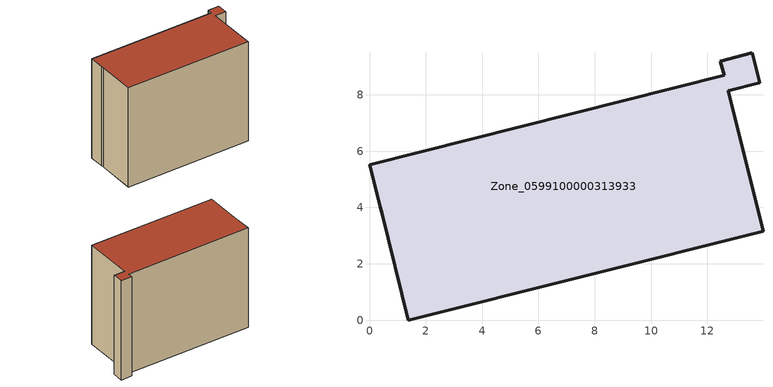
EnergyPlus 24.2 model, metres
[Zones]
Zone_0599100000313933
 floor ground (C_G): 12.46,9.19 13.59,9.49 13.86,8.43 12.73,8.14 13.97,3.16 1.38,0 0.44,3.84 0.38,4.01 0,5.52 12.59,8.69 z0
 wall outside (C_F): 1.38,0 13.97,3.16 12.73,8.14 13.86,8.43 13.59,9.49 12.46,9.19 12.59,8.69 0,5.52 0.38,4.01 0.44,3.84 1.38,0 z0:10.59
 roof outside (C_R): 13.86,8.43 13.59,9.49 12.46,9.19 12.59,8.69 0,5.52 0.38,4.01 0.44,3.84 1.38,0 13.97,3.16 12.73,8.14 z10.59
[BUILDING]
Pand.0599100000313933: North Axis=0; Terrain=City; Loads Convergence Tolerance Value=0.04; Temperature Convergence Tolerance Value=0.4; Solar Distribution=FullExterior; Maximum Number of Warmup Days=25; Minimum Number of Warmup Days=1
[Site:Location]
Rotterdam.The.Hague.AP_ZH_NLD Design_Conditions: Latitude=51.96; Longitude=4.45; Time Zone=1; Elevation=-4.5
[SITE:GROUNDTEMPERATURE:BUILDINGSURFACE]
18, 18, 18, 18, 18, 18, 18, 18, 18, 18, 18, 18
[MATERIAL] Thermal Absorptance=0.9; Solar Absorptance=0.7; Visible Absorptance=0.7
Name | Roughness | Thickness | Conductivity | Density | Specific Heat
G.TI.1992-2005 | MediumSmooth | 0.15 | 0.06 | 540 | 1210
F.TI.1992-2005 | Rough | 0.3 | 0.12 | 1920 | 840
R.TI.1992-2005 | MediumRough | 0.2 | 0.08 | 1500 | 1000
[CONSTRUCTION]
C_G: G.TI.1992-2005
C_F: F.TI.1992-2005
C_R: R.TI.1992-2005
[ZONE]
Zone_0599100000313933: Type=1; Multiplier=1; Ceiling Height=Autocalculate; Volume=Autocalculate; Floor Area=autocalculate; Part of Total Floor Area=Yes
[ZONEINFILTRATION:DESIGNFLOWRATE]
Infil_Zone_0599100000313933: Zone or ZoneList or Space or SpaceList=Zone_0599100000313933; Schedule=AlwaysOn; Design Flow Rate Calculation Method=Flow/Area; Flow Rate per Floor Area=0.0015; Constant Term Coefficient=1; Temperature Term Coefficient=0; Velocity Term Coefficient=0; Velocity Squared Term Coefficient=0
[HVACTEMPLATE:ZONE:IDEALLOADSAIRSYSTEM]
Zone_0599100000313933: Maximum Heating Supply Air Temperature=50; Minimum Cooling Supply Air Temperature=13; Maximum Heating Supply Air Humidity Ratio=0.0156; Minimum Cooling Supply Air Humidity Ratio=0.0077; Heating Limit=NoLimit; Cooling Limit=NoLimit; Dehumidification Control Type=ConstantSensibleHeatRatio; Cooling Sensible Heat Ratio=0.7; Dehumidification Setpoint=60; Humidification Control Type=None; Humidification Setpoint=30; Outdoor Air Method=None; Outdoor Air Flow Rate per Person=0.00944; Outdoor Air Flow Rate per Zone Floor Area=0; Outdoor Air Flow Rate per Zone=0; Demand Controlled Ventilation Type=None; Outdoor Air Economizer Type=NoEconomizer; Heat Recovery Type=None; Sensible Heat Recovery Effectiveness=0.7; Latent Heat Recovery Effectiveness=0.65
[ZONECONTROL:THERMOSTAT]
ThermostatControl_Zone_0599100000313933: Zone or ZoneList=Zone_0599100000313933; Control Type Schedule=DualSetpointControlType; Control 1=Thermostat_Zone_0599100000313933; Temperature Difference Between Cutout And Setpoint=0
[THERMOSTATSETPOINT:DUALSETPOINT]
Thermostat_Zone_0599100000313933: Heating Setpoint Temperature Schedule=HeatingSetpoint_Zone_0599100000313933; Cooling Setpoint Temperature Schedule=CoolingSetpoint_Zone_0599100000313933
[SCHEDULE:COMPACT]
HeatingSetpoint_Zone_0599100000313933: Through: 12/31, For: AllDays, Until: 24:00, 21
CoolingSetpoint_Zone_0599100000313933: Through: 12/31, For: AllDays, Until: 24:00, 24
DualSetpointControlType: Through: 12/31, For: AllDays, Until: 24:00, 4
AlwaysOn: Through: 12/31, For: AllDays, Until: 24:00, 1
